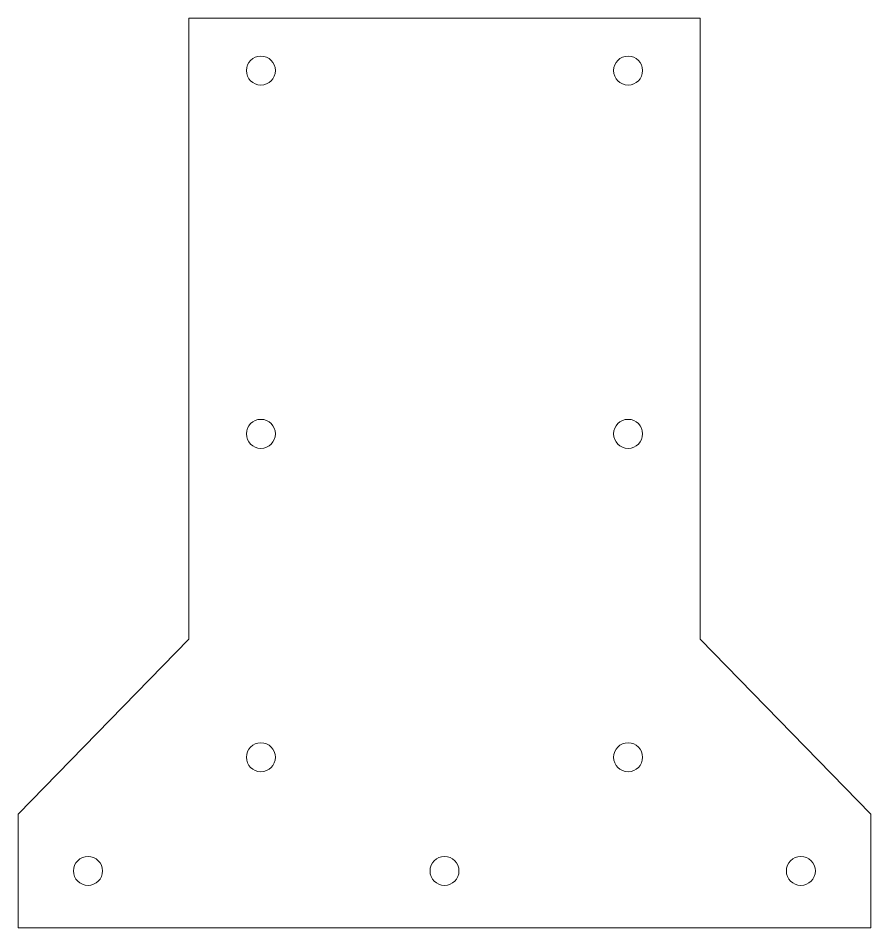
# Model space of a CAD drawing. Header units: inches. Extents: x -5.7 to 8.8, y -16.8 to -6.2.
# Drawn here: x 1.1 to 7, y -12.48 to -6.18 of the extents above; entities that cross this region are included whole.
import ezdxf

# ---------------------------------------------------------------- set-up
doc = ezdxf.new("R2010")
doc.units = ezdxf.units.IN
doc.header["$MEASUREMENT"] = 0
doc.layers.add('Layer 1', color=7, linetype='Continuous')

msp = doc.modelspace()

# ---------------------------------------------------------------- linework, layer by layer
at = {"layer": 'Layer 1', "lineweight": 18}
for points, knots in [([(1.0953, -11.6921), (1.0953, -11.6921), (2.2764, -10.4806), (2.2764, -10.4806), (2.2764, -10.4806), (2.2764, -10.4806), (2.2764, -6.1803), (2.2764, -6.1803), (2.2764, -6.1803), (2.2764, -6.1803), (5.8197, -6.1803), (5.8197, -6.1803), (5.8197, -6.1803), (5.8197, -6.1803), (5.8197, -10.4805), (5.8197, -10.4805), (5.8197, -10.4805), (5.8197, -10.4805), (7.0009, -11.6921), (7.0009, -11.6921), (7.0009, -11.6921), (7.0009, -11.6921), (7.0009, -12.4795), (7.0009, -12.4795), (7.0009, -12.4795), (7.0009, -12.4795), (1.0953, -12.4795), (1.0953, -12.4795), (1.0953, -12.4795), (1.0953, -12.4795), (1.0953, -11.6921), (1.0953, -11.6921)], [0, 0, 0, 0, 0.111111, 0.111111, 0.111111, 0.111111, 0.222222, 0.222222, 0.222222, 0.222222, 0.333333, 0.333333, 0.333333, 0.333333, 0.444444, 0.444444, 0.444444, 0.444444, 0.555556, 0.555556, 0.555556, 0.555556, 0.666667, 0.666667, 0.666667, 0.666667, 0.777778, 0.777778, 0.777778, 0.777778, 1, 1, 1, 1]), ([(2.8768, -6.5431), (2.8768, -6.5986), (2.8319, -6.6435), (2.7764, -6.6435), (2.7764, -6.6435), (2.721, -6.6435), (2.676, -6.5986), (2.676, -6.5431), (2.676, -6.5431), (2.676, -6.4877), (2.721, -6.4428), (2.7764, -6.4428), (2.7764, -6.4428), (2.8319, -6.4428), (2.8768, -6.4877), (2.8768, -6.5431)], [0, 0, 0, 0, 0.2, 0.2, 0.2, 0.2, 0.4, 0.4, 0.4, 0.4, 0.6, 0.6, 0.6, 0.6, 1, 1, 1, 1]), ([(5.4201, -6.5431), (5.4201, -6.5986), (5.3752, -6.6435), (5.3197, -6.6435), (5.3197, -6.6435), (5.2643, -6.6435), (5.2194, -6.5986), (5.2194, -6.5431), (5.2194, -6.5431), (5.2194, -6.4877), (5.2643, -6.4428), (5.3197, -6.4428), (5.3197, -6.4428), (5.3752, -6.4428), (5.4201, -6.4877), (5.4201, -6.5431)], [0, 0, 0, 0, 0.2, 0.2, 0.2, 0.2, 0.4, 0.4, 0.4, 0.4, 0.6, 0.6, 0.6, 0.6, 1, 1, 1, 1]), ([(2.8768, -9.0588), (2.8768, -9.1142), (2.8319, -9.1592), (2.7764, -9.1592), (2.7764, -9.1592), (2.721, -9.1592), (2.676, -9.1142), (2.676, -9.0588), (2.676, -9.0588), (2.676, -9.0033), (2.721, -8.9584), (2.7764, -8.9584), (2.7764, -8.9584), (2.8319, -8.9584), (2.8768, -9.0033), (2.8768, -9.0588)], [0, 0, 0, 0, 0.2, 0.2, 0.2, 0.2, 0.4, 0.4, 0.4, 0.4, 0.6, 0.6, 0.6, 0.6, 1, 1, 1, 1]), ([(5.2194, -9.0588), (5.2194, -9.1142), (5.2643, -9.1592), (5.3197, -9.1592), (5.3197, -9.1592), (5.3752, -9.1592), (5.4201, -9.1142), (5.4201, -9.0588), (5.4201, -9.0588), (5.4201, -9.0033), (5.3752, -8.9584), (5.3197, -8.9584), (5.3197, -8.9584), (5.2643, -8.9584), (5.2194, -9.0033), (5.2194, -9.0588)], [0, 0, 0, 0, 0.2, 0.2, 0.2, 0.2, 0.4, 0.4, 0.4, 0.4, 0.6, 0.6, 0.6, 0.6, 1, 1, 1, 1]), ([(2.8768, -11.2984), (2.8768, -11.3538), (2.8319, -11.3988), (2.7764, -11.3988), (2.7764, -11.3988), (2.721, -11.3988), (2.676, -11.3538), (2.676, -11.2984), (2.676, -11.2984), (2.676, -11.243), (2.721, -11.198), (2.7764, -11.198), (2.7764, -11.198), (2.8319, -11.198), (2.8768, -11.243), (2.8768, -11.2984)], [0, 0, 0, 0, 0.2, 0.2, 0.2, 0.2, 0.4, 0.4, 0.4, 0.4, 0.6, 0.6, 0.6, 0.6, 1, 1, 1, 1]), ([(5.4201, -11.2984), (5.4201, -11.3538), (5.3752, -11.3988), (5.3197, -11.3988), (5.3197, -11.3988), (5.2643, -11.3988), (5.2194, -11.3538), (5.2194, -11.2984), (5.2194, -11.2984), (5.2194, -11.243), (5.2643, -11.198), (5.3197, -11.198), (5.3197, -11.198), (5.3752, -11.198), (5.4201, -11.243), (5.4201, -11.2984)], [0, 0, 0, 0, 0.2, 0.2, 0.2, 0.2, 0.4, 0.4, 0.4, 0.4, 0.6, 0.6, 0.6, 0.6, 1, 1, 1, 1]), ([(1.6794, -12.0858), (1.6794, -12.1412), (1.6344, -12.1862), (1.579, -12.1862), (1.579, -12.1862), (1.5235, -12.1862), (1.4786, -12.1412), (1.4786, -12.0858), (1.4786, -12.0858), (1.4786, -12.0304), (1.5235, -11.9854), (1.579, -11.9854), (1.579, -11.9854), (1.6344, -11.9854), (1.6794, -12.0304), (1.6794, -12.0858)], [0, 0, 0, 0, 0.2, 0.2, 0.2, 0.2, 0.4, 0.4, 0.4, 0.4, 0.6, 0.6, 0.6, 0.6, 1, 1, 1, 1]), ([(4.1485, -12.0858), (4.1485, -12.1412), (4.1035, -12.1862), (4.0481, -12.1862), (4.0481, -12.1862), (3.9926, -12.1862), (3.9477, -12.1412), (3.9477, -12.0858), (3.9477, -12.0858), (3.9477, -12.0304), (3.9926, -11.9854), (4.0481, -11.9854), (4.0481, -11.9854), (4.1035, -11.9854), (4.1485, -12.0304), (4.1485, -12.0858)], [0, 0, 0, 0, 0.2, 0.2, 0.2, 0.2, 0.4, 0.4, 0.4, 0.4, 0.6, 0.6, 0.6, 0.6, 1, 1, 1, 1]), ([(6.6168, -12.0858), (6.6168, -12.1412), (6.5718, -12.1862), (6.5164, -12.1862), (6.5164, -12.1862), (6.4609, -12.1862), (6.416, -12.1412), (6.416, -12.0858), (6.416, -12.0858), (6.416, -12.0304), (6.4609, -11.9854), (6.5164, -11.9854), (6.5164, -11.9854), (6.5718, -11.9854), (6.6168, -12.0304), (6.6168, -12.0858)], [0, 0, 0, 0, 0.2, 0.2, 0.2, 0.2, 0.4, 0.4, 0.4, 0.4, 0.6, 0.6, 0.6, 0.6, 1, 1, 1, 1])]:
    msp.add_open_spline(points, degree=3, knots=knots, dxfattribs=at)

doc.saveas('drawing.dxf')
